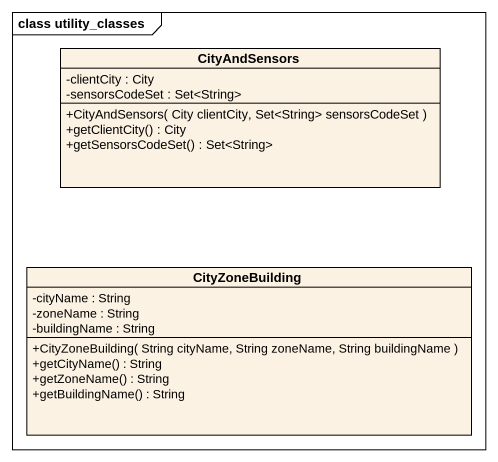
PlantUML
@startuml
mainframe class utility_classes
hide circle
hide empty members
skinparam classAttributeIconSize 0
class CityAndSensors {
  -clientCity : City
  -sensorsCodeSet : Set<String>
  +CityAndSensors( City clientCity, Set<String> sensorsCodeSet )
  +getClientCity() : City
  +getSensorsCodeSet() : Set<String>
}
class CityZoneBuilding {
  -cityName : String
  -zoneName : String
  -buildingName : String
  +CityZoneBuilding( String cityName, String zoneName, String buildingName )
  +getCityName() : String
  +getZoneName() : String
  +getBuildingName() : String
}
@enduml
